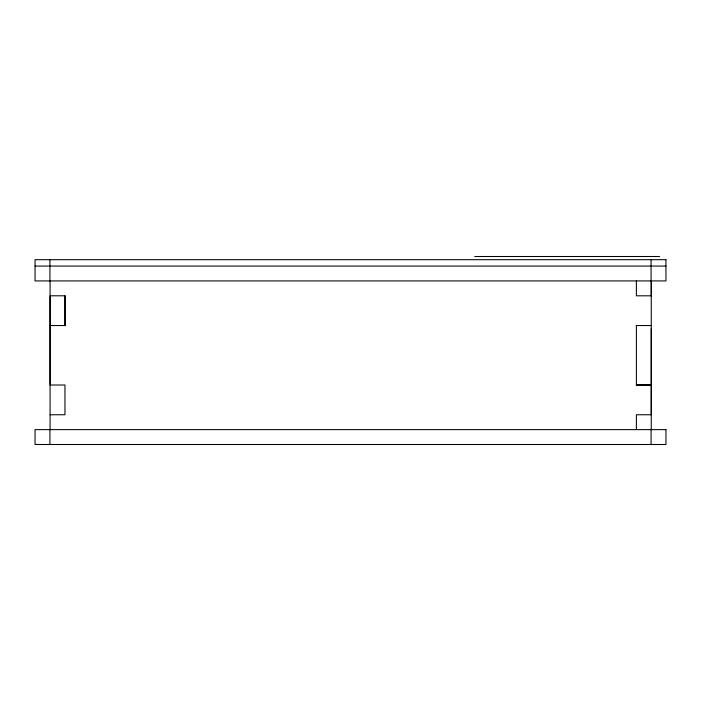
<?xml version="1.0" encoding="UTF-8"?>
<svg xmlns="http://www.w3.org/2000/svg" width="701" height="701" viewBox="0 0 701 701"><rect width="100%" height="100%" fill="white"/><g stroke="black" fill="none" stroke-linecap="round" stroke-linejoin="round"><path stroke-width="1.05" d="M651.255 328.725L651.255 414.755L636.385 414.755L636.385 429.625M474.77 256.505L659.58 256.505M35.05 266.065L665.95 266.065M50.086 325.536L65.14 325.536L65.14 295.796L50.086 295.796L50.086 385.015L64.956 385.015L64.956 414.755L50.086 414.755M651.255 325.544L636.385 325.544L636.385 385.024L651.255 385.024L636.385 385.015M651.255 429.625L651.255 280.935L651.255 295.804L636.385 295.804L636.385 280.926M651.08 259.685L651.08 280.926M651.08 429.625L651.08 444.495M64.956 295.796L64.956 325.536M50.086 280.926L50.086 429.625M49.92 259.685L49.92 280.926M49.92 429.625L49.92 444.495M665.95 259.685L35.05 259.685L35.05 280.926L665.95 280.926L665.95 259.685M665.95 429.625L35.05 429.625L35.05 444.495L665.95 444.495L665.95 429.625"/></g></svg>
